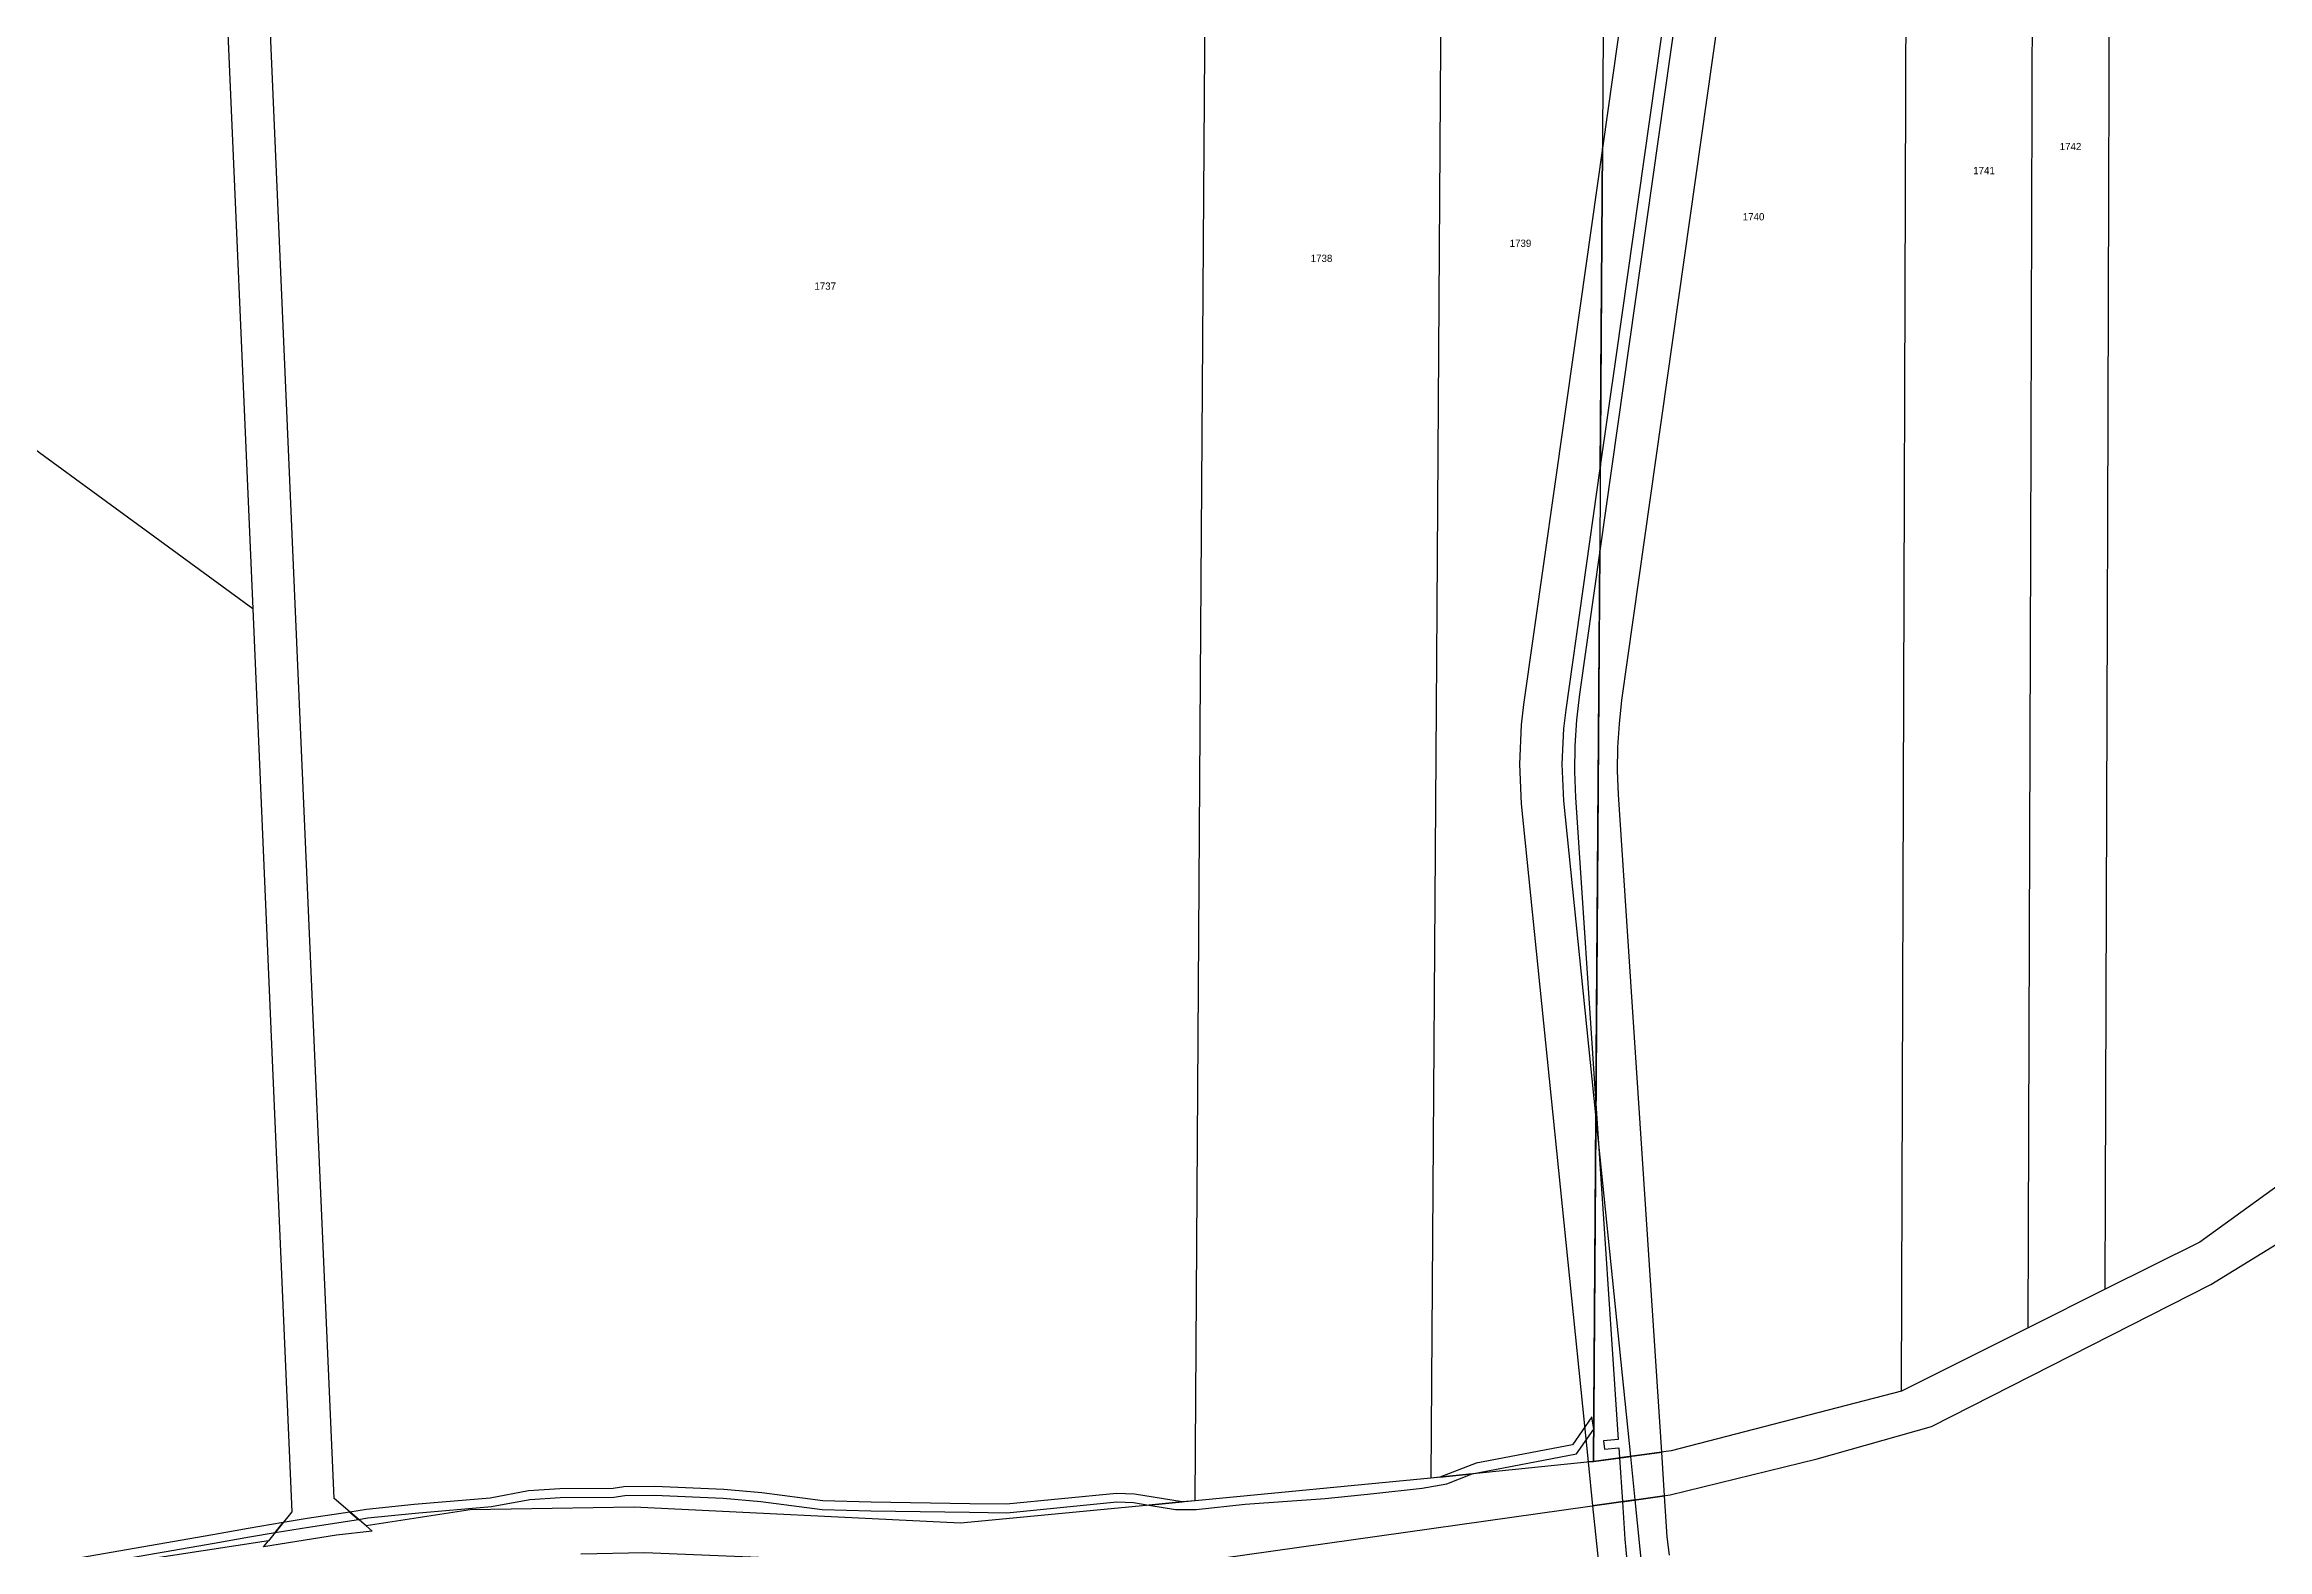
# Model space of a CAD drawing. Extents: x -820725 to -814908, y -1038210 to -1035296.
# Drawn here: x -816767 to -816247, y -1037324 to -1036972 of the extents above; entities that cross this region are included whole.
import ezdxf
from ezdxf.enums import TextEntityAlignment as Align

# ---------------------------------------------------------------- set-up
doc = ezdxf.new("R2010")
doc.units = 0
doc.header["$MEASUREMENT"] = 0
doc.linetypes.add('0_051C', pattern=[0])
for name, color, linetype in [('18', 1, 'CONTINUOUS'), ('21900', 1, 'CONTINUOUS'), ('23700', 1, 'CONTINUOUS')]:
    doc.layers.add(name, color=color, linetype=linetype)

msp = doc.modelspace()

# ---------------------------------------------------------------- linework, layer by layer
at = {"layer": '21900', "color": 3, "linetype": 'Continuous'}
for p, q in [((-816284.98, -1037262.7), (-816303, -1037271.71)), ((-816303, -1037271.71), (-816332.61, -1037286.52)), ((-816404.58, -1037302.93), (-816442.62, -1037306.84)), ((-816442.62, -1037306.84), (-816497.72, -1037312.12)), ((-816691.48, -1037318.01), (-816690.06, -1037319.22)), ((-816715.43, -1037322.94), (-816714.29, -1037321.52))]:
    msp.add_line(p, q, dxfattribs=at)
for points in [[(-816628.52, -1036705.57), (-816678.88, -1036776.81), (-816698.01, -1036812.68), (-816712.2, -1036850.76), (-816721.21, -1036890.4), (-816724.86, -1036930.89), (-816724.57, -1036951.13), (-816717.97, -1037103.6)], [(-816332.61, -1037286.52), (-816332, -1037099.81), (-816331.39, -1036913.1), (-816330.78, -1036726.38)], [(-816303, -1037271.71), (-816302.4, -1037089.38), (-816301.81, -1036907.06), (-816301.21, -1036724.73)], [(-816284.98, -1037262.7), (-816284.39, -1037083.04), (-816283.8, -1036903.39), (-816283.21, -1036723.73)], [(-816438.73, -1036732.4), (-816440.03, -1036923.88), (-816441.32, -1037115.36), (-816442.62, -1037306.84)], [(-816400.73, -1036730.28), (-816402.01, -1036921.16), (-816403.3, -1037112.05), (-816404.58, -1037302.93)], [(-816497.72, -1037312.12), (-816496.42, -1037119.9), (-816495.12, -1036927.69), (-816493.82, -1036735.47)], [(-816691.48, -1037318.01), (-816698.95, -1037311.62), (-816706.76, -1037131.24), (-816714.58, -1036950.85), (-816714.86, -1036931.1), (-816711.32, -1036891.96), (-816702.61, -1036853.62), (-816688.89, -1036816.79), (-816670.39, -1036782.11), (-816645.49, -1036746.89)], [(-816717.97, -1037103.6), (-816804.13, -1037040.62), (-816890.28, -1036977.63)], [(-816717.97, -1037103.6), (-816713.4, -1037209.15), (-816708.82, -1037314.71), (-816714.29, -1037321.52)], [(-816039.45, -1037109.61), (-816064.18, -1037126.31), (-816162.03, -1037183.04), (-816211.41, -1037215.18), (-816218.61, -1037219.61), (-816262.87, -1037251.64), (-816284.98, -1037262.7)], [(-816641.27, -1037324.55), (-816626.43, -1037324.27), (-816549.97, -1037327.33), (-816491.62, -1037325.52), (-816386.64, -1037310.78), (-816352.31, -1037302.32), (-816325.56, -1037294.79), (-816260.3, -1037261.56), (-816242.93, -1037250.9), (-816210.87, -1037227.18), (-816157.87, -1037192.43), (-816098.31, -1037157.91)], [(-816332.61, -1037286.52), (-816386.42, -1037300.5), (-816404.58, -1037302.93)], [(-816714.29, -1037321.52), (-816776.38, -1037331.03), (-816831.29, -1037338.57), (-816852.38, -1037338.73), (-816864.8, -1037334.14), (-816921.51, -1037306.82), (-816938.57, -1037300.58)], [(-816497.72, -1037312.12), (-816552.55, -1037317.36), (-816628.79, -1037313.61), (-816667.13, -1037314.26), (-816691.48, -1037318.01)], [(-816690.06, -1037319.22), (-816698.41, -1037320.17), (-816715.43, -1037322.94)]]:
    msp.add_lwpolyline(points, dxfattribs=at)
at = {"layer": '23700', "color": 255, "linetype": '0_051C'}
for points in [[(-816374.07, -1036956.03), (-816350.14, -1036787.21), (-816341.59, -1036726.98), (-816351.77, -1036727.55), (-816360.04, -1036785.78), (-816383.98, -1036954.66), (-816403.15, -1037090.06), (-816404.02, -1037219.29), (-816398.8, -1037297.78), (-816402.29, -1037298.12), (-816402.05, -1037300.09), (-816398.68, -1037299.78), (-816398.52, -1037302.12), (-816388.64, -1037300.8), (-816398.75, -1037147.05), (-816398.96, -1037141.52), (-816398.89, -1037135.98), (-816398.55, -1037130.46), (-816397.94, -1037124.96), (-816374.07, -1036956.03)], [(-816402.52, -1036995.9), (-816403.02, -1037070.82), (-816399.25, -1037044.19), (-816377.12, -1036887.93), (-816355.25, -1036733.52), (-816354.43, -1036727.7), (-816364.61, -1036728.27), (-816365.13, -1036731.94), (-816387.06, -1036886.79), (-816402.52, -1036995.9)], [(-816402.52, -1036995.9), (-816409.06, -1037042.11), (-816420.93, -1037125.94), (-816421.49, -1037130.75), (-816421.92, -1037139.95), (-816421.49, -1037149.2), (-816405.83, -1037303.06), (-816404.58, -1037302.93), (-816404.04, -1037221.87), (-816411.51, -1037148.47), (-816411.9, -1037139.96), (-816411.52, -1037131.56), (-816411.01, -1037127.22), (-816403.02, -1037070.82), (-816402.52, -1036995.9)], [(-816403.15, -1037090.06), (-816407.89, -1037123.53), (-816408.6, -1037129.55), (-816408.99, -1037135.6), (-816409.05, -1037141.65), (-816408.78, -1037147.69), (-816404.02, -1037219.29), (-816403.3, -1037112.05), (-816403.15, -1037090.06)], [(-816404.04, -1037221.87), (-816404.58, -1037302.93), (-816395.9, -1037301.77), (-816404.04, -1037221.87)], [(-816440.51, -1037306.62), (-816432.92, -1037305.84), (-816408.54, -1037301.2), (-816404.53, -1037295.36), (-816404.97, -1037292.48), (-816409.5, -1037299.06), (-816431.98, -1037303.34), (-816440.51, -1037306.62)], [(-816405.83, -1037303.06), (-816404.79, -1037313.33), (-816394.87, -1037311.94), (-816395.9, -1037301.77), (-816404.58, -1037302.93), (-816405.83, -1037303.06)], [(-816388.64, -1037300.8), (-816398.52, -1037302.12), (-816397.84, -1037312.35), (-816387.97, -1037310.97), (-816388.64, -1037300.8)], [(-816693.24, -1037316.5), (-816691.08, -1037316.16), (-816680.03, -1037315.01), (-816662.18, -1037313.5), (-816653.21, -1037311.83), (-816646.14, -1037311.34), (-816633.55, -1037311.3), (-816631.03, -1037310.89), (-816624.04, -1037310.83), (-816608.01, -1037311.52), (-816599.2, -1037312.3), (-816584.84, -1037314.17), (-816573.47, -1037314.48), (-816550.4, -1037314.82), (-816541.7, -1037314.95), (-816516.03, -1037312.4), (-816512.11, -1037312.57), (-816508.54, -1037313.15), (-816500.74, -1037312.41), (-816511.91, -1037310.57), (-816516.09, -1037310.4), (-816541.78, -1037312.95), (-816550.37, -1037312.82), (-816573.43, -1037312.48), (-816584.68, -1037312.17), (-816598.98, -1037310.32), (-816607.87, -1037309.52), (-816624, -1037308.83), (-816631.2, -1037308.89), (-816633.71, -1037309.3), (-816646.22, -1037309.34), (-816653.47, -1037309.85), (-816662.45, -1037311.52), (-816680.21, -1037313.01), (-816691.34, -1037314.18), (-816695.24, -1037314.79), (-816693.24, -1037316.5)], [(-816497.42, -1037314.17), (-816485.99, -1037312.92), (-816467.27, -1037311.59), (-816455.9, -1037310.44), (-816444.63, -1037309.18), (-816438.88, -1037308.14), (-816432.92, -1037305.84), (-816440.51, -1037306.62), (-816442.62, -1037306.84), (-816497.72, -1037312.12), (-816500.74, -1037312.41), (-816508.54, -1037313.15), (-816502.29, -1037314.18), (-816497.42, -1037314.17)], [(-816710.86, -1037317.25), (-816712.73, -1037319.58), (-816704.95, -1037318.3), (-816693.24, -1037316.5), (-816695.24, -1037314.79), (-816705.26, -1037316.32), (-816710.86, -1037317.25)]]:
    msp.add_lwpolyline(points, close=True, dxfattribs=at)
for points in [[(-816393.15, -1037328.82), (-816394.87, -1037311.94), (-816404.79, -1037313.33), (-816404.79, -1037313.33), (-816403.14, -1037329.5)], [(-816386.84, -1037324.88), (-816387.34, -1037320.56), (-816387.97, -1037310.97), (-816397.84, -1037312.35), (-816397.25, -1037321.14), (-816396.82, -1037326.13)], [(-816758.01, -1037327.43), (-816726.95, -1037322.07), (-816718.68, -1037320.56), (-816712.73, -1037319.58), (-816710.86, -1037317.25), (-816719.02, -1037318.59), (-816727.3, -1037320.1), (-816758.25, -1037325.44)]]:
    msp.add_lwpolyline(points, dxfattribs=at)

# ---------------------------------------------------------------- texts
at = {"layer": '18', "color": 255, "linetype": 'Continuous'}
for s, p in [('1742', (-816293.1, -1036995.52)), ('1741', (-816313.32, -1037001.14)), ('1740', (-816367.18, -1037011.95)), ('1739', (-816421.66, -1037018.14)), ('1738', (-816468.16, -1037021.66)), ('1737', (-816584.16, -1037028.16))]:
    msp.add_text(s, height=1.7, dxfattribs=at).set_placement(p, align=Align.MIDDLE_CENTER)

doc.saveas('drawing.dxf')
